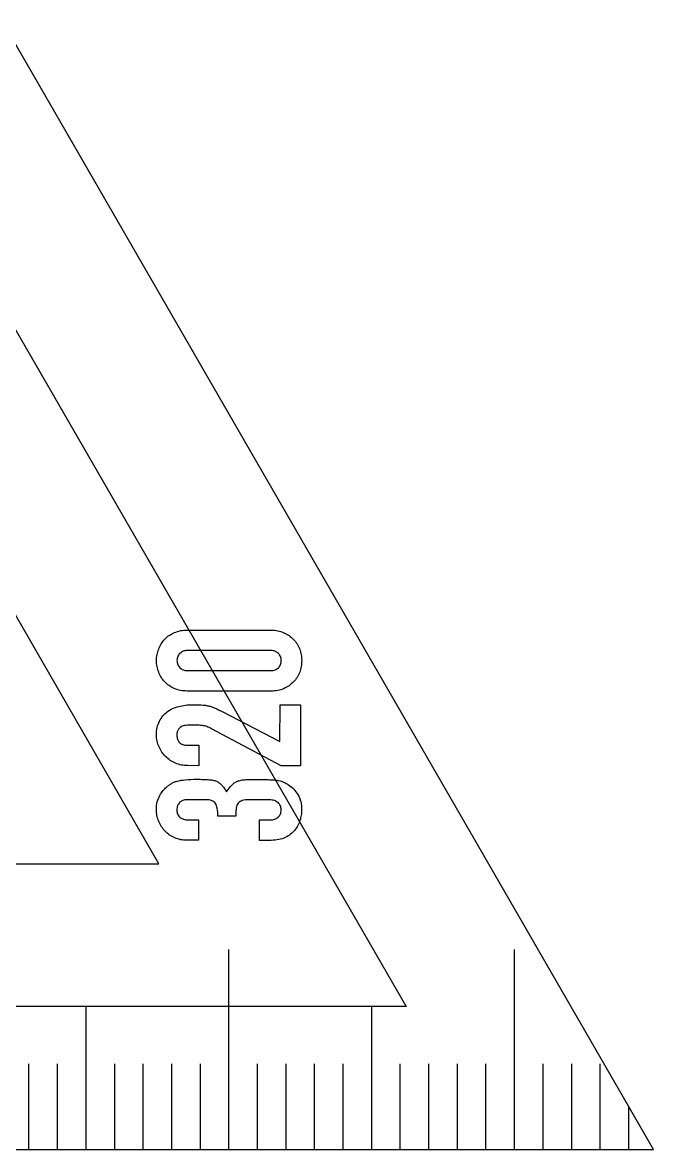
# Model space of a CAD drawing. Header units: millimetres. Extents: x 0 to 736, y 0 to 580.
# Drawn here: x 312.77 to 334.86, y 0 to 39.44 of the extents above; entities that cross this region are included whole.
import ezdxf

# ---------------------------------------------------------------- set-up
doc = ezdxf.new("R2010")
doc.units = ezdxf.units.MM
doc.layers.get('0').update_dxf_attribs({"linetype": 'CONTINUOUS'})

msp = doc.modelspace()

# ---------------------------------------------------------------- linework, layer by layer
for p, q in [((318.539, 18.181), (321.475, 18.179)), ((321.474, 17.462), (318.539, 17.465)), ((318.538, 16.762), (321.473, 16.76)), ((321.473, 16.044), (318.538, 16.046)), ((321.788, 14.274), (321.789, 15.566)), ((321.789, 15.566), (322.505, 15.565)), ((322.505, 15.565), (322.503, 13.431)), ((319.759, 15.329), (321.788, 14.274)), ((321.829, 13.431), (319.393, 14.725)), ((318.536, 14.15), (318.943, 14.15)), ((318.943, 14.15), (318.943, 13.433)), ((318.943, 13.433), (318.549, 13.434)), ((322.503, 13.431), (321.829, 13.431)), ((319.174, 12.239), (318.527, 12.24)), ((321.428, 12.238), (320.711, 12.238)), ((318.527, 11.538), (318.934, 11.537)), ((318.934, 11.537), (318.934, 10.821)), ((320.24, 11.67), (319.608, 11.67)), ((321.068, 10.819), (321.069, 11.536)), ((321.069, 11.536), (321.441, 11.535)), ((318.934, 10.821), (318.519, 10.821)), ((321.476, 10.819), (321.068, 10.819)), ((320, 0), (320, 7)), ((330, 0), (330, 7)), ((315, 0), (315, 5)), ((325, 0), (325, 5)), ((313, 0), (313, 3)), ((314, 0), (314, 3)), ((316, 0), (316, 3)), ((317, 0), (317, 3)), ((318, 0), (318, 3)), ((319, 0), (319, 3)), ((321, 0), (321, 3)), ((322, 0), (322, 3)), ((323, 0), (323, 3)), ((324, 0), (324, 3)), ((326, 0), (326, 3)), ((327, 0), (327, 3)), ((328, 0), (328, 3)), ((329, 0), (329, 3)), ((331, 0), (331, 3)), ((332, 0), (332, 3)), ((333, 0), (333, 3)), ((334, 0), (334, 1.495))]:
    msp.add_line(p, q)
for points in [[(334.863, 0), (0, 580), (0, 0)], [(326.203, 5), (5, 5), (5, 561.34)], [(317.543, 10), (10, 542.679), (10, 10)]]:
    msp.add_lwpolyline(points, close=True)
for points, knots in [([(318.09, 18.09), (318.159, 18.117), (318.304, 18.172), (318.459, 18.178), (318.539, 18.181)], [0, 0, 0, 0, 0.02215211, 0.04613734, 0.04613734, 0.04613734, 0.04613734]), ([(321.475, 18.179), (321.555, 18.175), (321.71, 18.169), (321.855, 18.114), (321.924, 18.087)], [0, 0, 0, 0, 0.02398523, 0.04613736, 0.04613736, 0.04613736, 0.04613736]), ([(317.541, 17.515), (317.568, 17.578), (317.62, 17.704), (317.708, 17.807), (317.752, 17.859)], [0, 0, 0, 0, 0.02041726, 0.04057331, 0.04057331, 0.04057331, 0.04057331]), ([(317.752, 17.859), (317.802, 17.905), (317.903, 18), (318.027, 18.06), (318.09, 18.09)], [0, 0, 0, 0, 0.02029925, 0.04112017, 0.04112017, 0.04112017, 0.04112017]), ([(321.924, 18.087), (321.987, 18.056), (322.111, 17.996), (322.211, 17.902), (322.261, 17.855)], [0, 0, 0, 0, 0.02082092, 0.04112014, 0.04112014, 0.04112014, 0.04112014]), ([(322.261, 17.855), (322.305, 17.803), (322.394, 17.699), (322.45, 17.574), (322.478, 17.511)], [0, 0, 0, 0, 0.02026353, 0.04091276, 0.04091276, 0.04091276, 0.04091276]), ([(317.464, 17.114), (317.467, 17.183), (317.473, 17.321), (317.519, 17.45), (317.541, 17.515)], [0, 0, 0, 0, 0.0206313, 0.04096164, 0.04096164, 0.04096164, 0.04096164]), ([(318.286, 17.367), (318.255, 17.331), (318.192, 17.258), (318.184, 17.163), (318.18, 17.114)], [0, 0, 0, 0, 0.0137354, 0.02802509, 0.02802509, 0.02802509, 0.02802509]), ([(318.539, 17.465), (318.49, 17.461), (318.396, 17.454), (318.322, 17.395), (318.286, 17.367)], [0, 0, 0, 0, 0.01425838, 0.02769777, 0.02769777, 0.02769777, 0.02769777]), ([(321.734, 17.364), (321.696, 17.392), (321.619, 17.451), (321.523, 17.459), (321.474, 17.462)], [0, 0, 0, 0, 0.01388274, 0.02831408, 0.02831408, 0.02831408, 0.02831408]), ([(321.832, 17.111), (321.828, 17.16), (321.821, 17.254), (321.762, 17.328), (321.734, 17.364)], [0, 0, 0, 0, 0.01425839, 0.02769774, 0.02769774, 0.02769774, 0.02769774]), ([(322.478, 17.511), (322.499, 17.446), (322.54, 17.316), (322.545, 17.179), (322.548, 17.11)], [0, 0, 0, 0, 0.02018659, 0.04080219, 0.04080219, 0.04080219, 0.04080219]), ([(317.541, 16.707), (317.518, 16.773), (317.473, 16.905), (317.467, 17.045), (317.464, 17.114)], [0, 0, 0, 0, 0.02083571, 0.04164184, 0.04164184, 0.04164184, 0.04164184]), ([(318.18, 17.114), (318.184, 17.065), (318.192, 16.969), (318.255, 16.897), (318.285, 16.861)], [0, 0, 0, 0, 0.01428975, 0.0280251, 0.0280251, 0.0280251, 0.0280251]), ([(321.733, 16.858), (321.762, 16.894), (321.821, 16.968), (321.828, 17.062), (321.832, 17.111)], [0, 0, 0, 0, 0.01343937, 0.02769775, 0.02769775, 0.02769775, 0.02769775]), ([(322.548, 17.11), (322.545, 17.041), (322.539, 16.902), (322.498, 16.769), (322.478, 16.703)], [0, 0, 0, 0, 0.02079057, 0.04148602, 0.04148602, 0.04148602, 0.04148602]), ([(317.751, 16.37), (317.707, 16.421), (317.62, 16.522), (317.567, 16.646), (317.541, 16.707)], [0, 0, 0, 0, 0.02001715, 0.03996019, 0.03996019, 0.03996019, 0.03996019]), ([(318.285, 16.861), (318.321, 16.832), (318.395, 16.773), (318.489, 16.766), (318.538, 16.762)], [0, 0, 0, 0, 0.01343938, 0.02769777, 0.02769777, 0.02769777, 0.02769777]), ([(321.473, 16.76), (321.523, 16.764), (321.619, 16.771), (321.696, 16.83), (321.733, 16.858)], [0, 0, 0, 0, 0.01443138, 0.02831409, 0.02831409, 0.02831409, 0.02831409]), ([(322.478, 16.703), (322.449, 16.642), (322.393, 16.519), (322.304, 16.417), (322.26, 16.366)], [0, 0, 0, 0, 0.02018042, 0.04030582, 0.04030582, 0.04030582, 0.04030582]), ([(318.088, 16.131), (318.025, 16.163), (317.902, 16.227), (317.801, 16.323), (317.751, 16.37)], [0, 0, 0, 0, 0.02107908, 0.04149266, 0.04149266, 0.04149266, 0.04149266]), ([(322.26, 16.366), (322.21, 16.319), (322.109, 16.224), (321.985, 16.16), (321.922, 16.128)], [0, 0, 0, 0, 0.02041353, 0.04149263, 0.04149263, 0.04149263, 0.04149263]), ([(318.538, 16.046), (318.457, 16.049), (318.303, 16.055), (318.158, 16.106), (318.088, 16.131)], [0, 0, 0, 0, 0.02396916, 0.04596419, 0.04596419, 0.04596419, 0.04596419]), ([(321.922, 16.128), (321.853, 16.103), (321.707, 16.052), (321.553, 16.047), (321.473, 16.044)], [0, 0, 0, 0, 0.02199501, 0.04596421, 0.04596421, 0.04596421, 0.04596421]), ([(317.842, 15.323), (317.903, 15.363), (318.028, 15.443), (318.17, 15.484), (318.242, 15.506)], [0, 0, 0, 0, 0.02171086, 0.04419716, 0.04419716, 0.04419716, 0.04419716]), ([(318.242, 15.506), (318.319, 15.524), (318.476, 15.561), (318.637, 15.566), (318.72, 15.568)], [0, 0, 0, 0, 0.02365398, 0.04828335, 0.04828335, 0.04828335, 0.04828335]), ([(318.72, 15.568), (318.776, 15.568), (318.879, 15.568), (318.982, 15.563), (319.029, 15.561)], [0, 0, 0, 0, 0.01685484, 0.03090968, 0.03090968, 0.03090968, 0.03090968]), ([(319.029, 15.561), (319.068, 15.558), (319.146, 15.552), (319.222, 15.539), (319.26, 15.533)], [0, 0, 0, 0, 0.01180969, 0.02335546, 0.02335546, 0.02335546, 0.02335546]), ([(319.26, 15.533), (319.298, 15.525), (319.375, 15.508), (319.448, 15.478), (319.485, 15.462)], [0, 0, 0, 0, 0.0115818, 0.02358179, 0.02358179, 0.02358179, 0.02358179]), ([(319.485, 15.462), (319.527, 15.443), (319.619, 15.401), (319.709, 15.355), (319.759, 15.329)], [0, 0, 0, 0, 0.01374547, 0.03046905, 0.03046905, 0.03046905, 0.03046905]), ([(317.568, 14.986), (317.603, 15.051), (317.675, 15.18), (317.786, 15.276), (317.842, 15.323)], [0, 0, 0, 0, 0.02201532, 0.04374319, 0.04374319, 0.04374319, 0.04374319]), ([(317.462, 14.509), (317.465, 14.597), (317.471, 14.763), (317.537, 14.915), (317.568, 14.986)], [0, 0, 0, 0, 0.02611626, 0.0492751, 0.0492751, 0.0492751, 0.0492751]), ([(318.234, 14.705), (318.218, 14.677), (318.182, 14.614), (318.179, 14.542), (318.178, 14.501)], [0, 0, 0, 0, 0.00957901, 0.02142518, 0.02142518, 0.02142518, 0.02142518]), ([(318.361, 14.81), (318.336, 14.797), (318.287, 14.771), (318.252, 14.727), (318.234, 14.705)], [0, 0, 0, 0, 0.00828123, 0.01660699, 0.01660699, 0.01660699, 0.01660699]), ([(318.544, 14.845), (318.51, 14.844), (318.448, 14.842), (318.389, 14.821), (318.361, 14.81)], [0, 0, 0, 0, 0.00987058, 0.01869946, 0.01869946, 0.01869946, 0.01869946]), ([(318.733, 14.852), (318.702, 14.852), (318.639, 14.851), (318.576, 14.847), (318.544, 14.845)], [0, 0, 0, 0, 0.00930642, 0.01897666, 0.01897666, 0.01897666, 0.01897666]), ([(319.077, 14.838), (319.025, 14.842), (318.911, 14.851), (318.796, 14.852), (318.733, 14.852)], [0, 0, 0, 0, 0.01566047, 0.03444887, 0.03444887, 0.03444887, 0.03444887]), ([(319.393, 14.725), (319.338, 14.754), (319.237, 14.806), (319.127, 14.828), (319.077, 14.838)], [0, 0, 0, 0, 0.01869959, 0.0336883, 0.0336883, 0.0336883, 0.0336883]), ([(317.553, 14.088), (317.526, 14.155), (317.473, 14.29), (317.465, 14.436), (317.462, 14.509)], [0, 0, 0, 0, 0.02148538, 0.04337434, 0.04337434, 0.04337434, 0.04337434]), ([(318.178, 14.501), (318.181, 14.451), (318.187, 14.356), (318.243, 14.278), (318.269, 14.242)], [0, 0, 0, 0, 0.01474926, 0.02805729, 0.02805729, 0.02805729, 0.02805729]), ([(318.269, 14.242), (318.305, 14.215), (318.384, 14.157), (318.483, 14.152), (318.536, 14.15)], [0, 0, 0, 0, 0.01315776, 0.02877487, 0.02877487, 0.02877487, 0.02877487]), ([(317.784, 13.75), (317.738, 13.8), (317.643, 13.9), (317.583, 14.025), (317.553, 14.088)], [0, 0, 0, 0, 0.02029923, 0.04112014, 0.04112014, 0.04112014, 0.04112014]), ([(318.128, 13.518), (318.065, 13.549), (317.939, 13.61), (317.836, 13.704), (317.784, 13.75)], [0, 0, 0, 0, 0.02097506, 0.04167795, 0.04167795, 0.04167795, 0.04167795]), ([(318.549, 13.434), (318.476, 13.437), (318.331, 13.444), (318.195, 13.494), (318.128, 13.518)], [0, 0, 0, 0, 0.02187136, 0.04319471, 0.04319471, 0.04319471, 0.04319471]), ([(317.58, 12.388), (317.615, 12.448), (317.68, 12.556), (317.771, 12.643), (317.812, 12.683)], [0, 0, 0, 0, 0.0206455, 0.03765689, 0.03765689, 0.03765689, 0.03765689]), ([(317.812, 12.683), (317.839, 12.705), (317.893, 12.748), (317.952, 12.785), (317.98, 12.802)], [0, 0, 0, 0, 0.01063996, 0.02067161, 0.02067161, 0.02067161, 0.02067161]), ([(317.98, 12.802), (318.011, 12.82), (318.075, 12.858), (318.146, 12.881), (318.184, 12.893)], [0, 0, 0, 0, 0.01060662, 0.02238105, 0.02238105, 0.02238105, 0.02238105]), ([(318.184, 12.893), (318.28, 12.912), (318.507, 12.955), (318.738, 12.956), (318.872, 12.956)], [0, 0, 0, 0, 0.02917972, 0.06923897, 0.06923897, 0.06923897, 0.06923897]), ([(318.872, 12.956), (318.951, 12.956), (319.091, 12.955), (319.231, 12.946), (319.293, 12.942)], [0, 0, 0, 0, 0.02352792, 0.04216726, 0.04216726, 0.04216726, 0.04216726]), ([(319.293, 12.942), (319.343, 12.938), (319.434, 12.933), (319.521, 12.905), (319.56, 12.892)], [0, 0, 0, 0, 0.01483158, 0.02722704, 0.02722704, 0.02722704, 0.02722704]), ([(319.56, 12.892), (319.596, 12.874), (319.667, 12.838), (319.722, 12.78), (319.75, 12.752)], [0, 0, 0, 0, 0.01195497, 0.02375426, 0.02375426, 0.02375426, 0.02375426]), ([(319.75, 12.752), (319.777, 12.718), (319.84, 12.643), (319.89, 12.559), (319.918, 12.513)], [0, 0, 0, 0, 0.01299632, 0.02926209, 0.02926209, 0.02926209, 0.02926209]), ([(319.918, 12.513), (319.95, 12.563), (320.008, 12.654), (320.082, 12.731), (320.115, 12.765)], [0, 0, 0, 0, 0.01792106, 0.03209272, 0.03209272, 0.03209272, 0.03209272]), ([(320.115, 12.765), (320.146, 12.794), (320.209, 12.85), (320.287, 12.882), (320.326, 12.899)], [0, 0, 0, 0, 0.01261239, 0.02509703, 0.02509703, 0.02509703, 0.02509703]), ([(320.326, 12.899), (320.372, 12.911), (320.471, 12.938), (320.573, 12.944), (320.628, 12.948)], [0, 0, 0, 0, 0.01426486, 0.0306684, 0.0306684, 0.0306684, 0.0306684]), ([(320.628, 12.948), (320.692, 12.95), (320.837, 12.954), (320.982, 12.954), (321.063, 12.954)], [0, 0, 0, 0, 0.01931897, 0.04354713, 0.04354713, 0.04354713, 0.04354713]), ([(321.063, 12.954), (321.138, 12.954), (321.274, 12.953), (321.41, 12.944), (321.47, 12.94)], [0, 0, 0, 0, 0.02247465, 0.04076343, 0.04076343, 0.04076343, 0.04076343]), ([(321.47, 12.94), (321.52, 12.937), (321.609, 12.933), (321.698, 12.918), (321.737, 12.912)], [0, 0, 0, 0, 0.01478478, 0.02685139, 0.02685139, 0.02685139, 0.02685139]), ([(321.737, 12.912), (321.772, 12.904), (321.837, 12.891), (321.898, 12.867), (321.927, 12.855)], [0, 0, 0, 0, 0.01064577, 0.01981037, 0.01981037, 0.01981037, 0.01981037]), ([(321.927, 12.855), (321.953, 12.842), (322.009, 12.815), (322.061, 12.781), (322.088, 12.764)], [0, 0, 0, 0, 0.00887237, 0.01856809, 0.01856809, 0.01856809, 0.01856809]), ([(322.088, 12.764), (322.151, 12.716), (322.279, 12.618), (322.371, 12.486), (322.418, 12.419)], [0, 0, 0, 0, 0.02367027, 0.04793721, 0.04793721, 0.04793721, 0.04793721]), ([(317.46, 11.904), (317.463, 11.995), (317.47, 12.165), (317.545, 12.317), (317.58, 12.388)], [0, 0, 0, 0, 0.02702625, 0.05040301, 0.05040301, 0.05040301, 0.05040301]), ([(318.527, 12.24), (318.479, 12.236), (318.384, 12.229), (318.31, 12.17), (318.275, 12.142)], [0, 0, 0, 0, 0.0142584, 0.02769779, 0.02769779, 0.02769779, 0.02769779]), ([(319.532, 12.113), (319.491, 12.149), (319.391, 12.239), (319.254, 12.239), (319.174, 12.239)], [0, 0, 0, 0, 0.01594138, 0.03915606, 0.03915606, 0.03915606, 0.03915606]), ([(320.711, 12.238), (320.627, 12.239), (320.485, 12.239), (320.371, 12.159), (320.325, 12.126)], [0, 0, 0, 0, 0.02456423, 0.04109411, 0.04109411, 0.04109411, 0.04109411]), ([(321.723, 12.139), (321.681, 12.168), (321.592, 12.228), (321.485, 12.234), (321.428, 12.238)], [0, 0, 0, 0, 0.01493826, 0.03162308, 0.03162308, 0.03162308, 0.03162308]), ([(322.418, 12.419), (322.455, 12.342), (322.535, 12.171), (322.541, 11.982), (322.544, 11.879)], [0, 0, 0, 0, 0.02552659, 0.05606275, 0.05606275, 0.05606275, 0.05606275]), ([(317.544, 11.482), (317.519, 11.549), (317.47, 11.686), (317.463, 11.83), (317.46, 11.904)], [0, 0, 0, 0, 0.02132335, 0.0431947, 0.0431947, 0.0431947, 0.0431947]), ([(318.275, 12.142), (318.246, 12.107), (318.185, 12.034), (318.179, 11.939), (318.176, 11.889)], [0, 0, 0, 0, 0.01314721, 0.0277516, 0.0277516, 0.0277516, 0.0277516]), ([(318.176, 11.889), (318.179, 11.832), (318.185, 11.725), (318.26, 11.65), (318.295, 11.615)], [0, 0, 0, 0, 0.0165978, 0.03082806, 0.03082806, 0.03082806, 0.03082806]), ([(319.608, 11.67), (319.609, 11.762), (319.61, 11.915), (319.554, 12.057), (319.532, 12.113)], [0, 0, 0, 0, 0.02728052, 0.04526854, 0.04526854, 0.04526854, 0.04526854]), ([(320.255, 11.951), (320.251, 11.91), (320.241, 11.816), (320.241, 11.722), (320.24, 11.67)], [0, 0, 0, 0, 0.01233441, 0.02813887, 0.02813887, 0.02813887, 0.02813887]), ([(320.325, 12.126), (320.308, 12.102), (320.271, 12.049), (320.26, 11.985), (320.255, 11.951)], [0, 0, 0, 0, 0.00882186, 0.0191263, 0.0191263, 0.0191263, 0.0191263]), ([(321.722, 11.626), (321.753, 11.663), (321.816, 11.737), (321.824, 11.836), (321.828, 11.886)], [0, 0, 0, 0, 0.01387937, 0.02868706, 0.02868706, 0.02868706, 0.02868706]), ([(321.828, 11.886), (321.824, 11.936), (321.817, 12.033), (321.753, 12.105), (321.723, 12.139)], [0, 0, 0, 0, 0.01463495, 0.02808462, 0.02808462, 0.02808462, 0.02808462]), ([(322.544, 11.879), (322.541, 11.82), (322.536, 11.699), (322.504, 11.582), (322.488, 11.52)], [0, 0, 0, 0, 0.01743727, 0.03634665, 0.03634665, 0.03634665, 0.03634665]), ([(317.768, 11.138), (317.724, 11.19), (317.633, 11.294), (317.574, 11.419), (317.544, 11.482)], [0, 0, 0, 0, 0.02037198, 0.04126383, 0.04126383, 0.04126383, 0.04126383]), ([(318.295, 11.615), (318.333, 11.593), (318.405, 11.55), (318.488, 11.542), (318.527, 11.538)], [0, 0, 0, 0, 0.01311202, 0.02468579, 0.02468579, 0.02468579, 0.02468579]), ([(321.441, 11.535), (321.494, 11.538), (321.596, 11.544), (321.681, 11.6), (321.722, 11.626)], [0, 0, 0, 0, 0.01561713, 0.02999284, 0.02999284, 0.02999284, 0.02999284]), ([(322.488, 11.52), (322.466, 11.459), (322.422, 11.335), (322.344, 11.229), (322.305, 11.177)], [0, 0, 0, 0, 0.01952845, 0.03915135, 0.03915135, 0.03915135, 0.03915135]), ([(318.105, 10.906), (318.042, 10.936), (317.918, 10.997), (317.818, 11.091), (317.768, 11.138)], [0, 0, 0, 0, 0.02082092, 0.04112014, 0.04112014, 0.04112014, 0.04112014]), ([(322.305, 11.177), (322.258, 11.127), (322.162, 11.023), (322.038, 10.953), (321.974, 10.917)], [0, 0, 0, 0, 0.02036063, 0.04222777, 0.04222777, 0.04222777, 0.04222777]), ([(318.519, 10.821), (318.448, 10.825), (318.305, 10.832), (318.172, 10.881), (318.105, 10.906)], [0, 0, 0, 0, 0.02134719, 0.04250294, 0.04250294, 0.04250294, 0.04250294]), ([(321.974, 10.917), (321.9, 10.888), (321.739, 10.827), (321.568, 10.822), (321.476, 10.819)], [0, 0, 0, 0, 0.0238176, 0.05114045, 0.05114045, 0.05114045, 0.05114045])]:
    msp.add_open_spline(points, degree=3, knots=knots)

doc.saveas('drawing.dxf')
